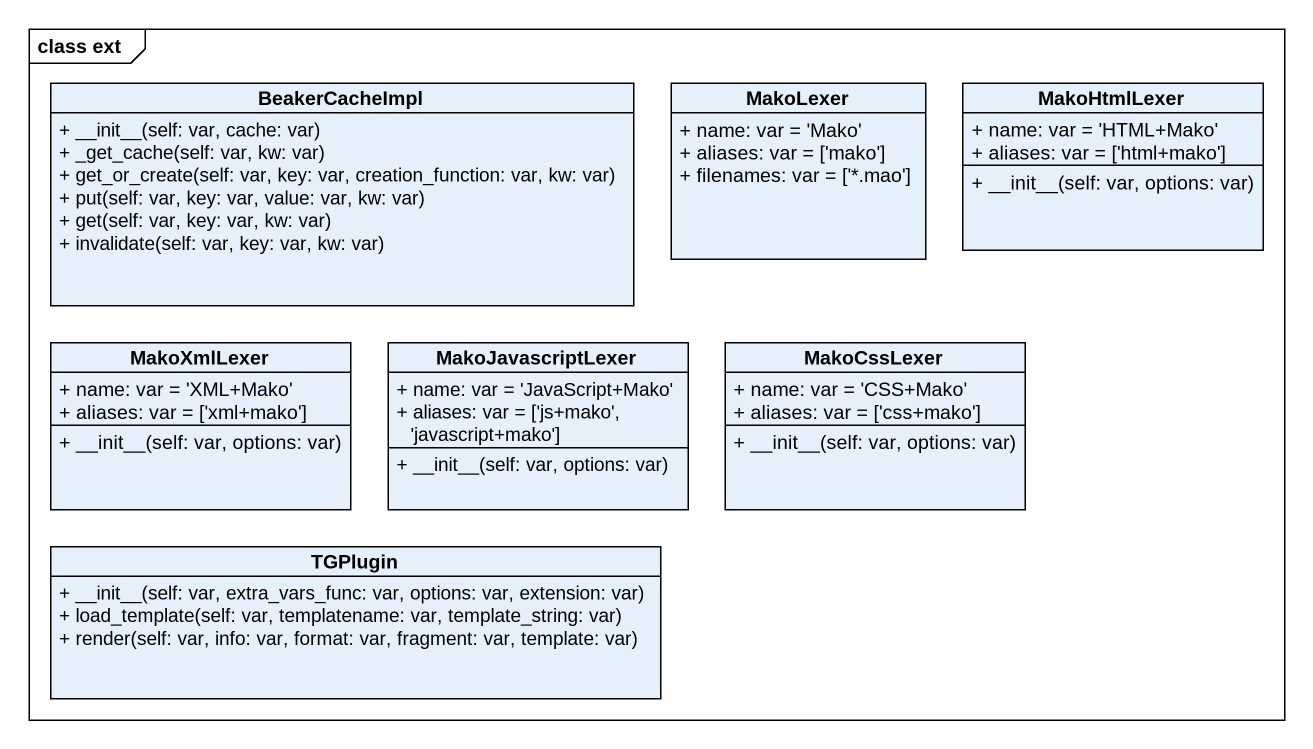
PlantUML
@startuml
mainframe class ext
hide circle
hide empty members
skinparam classAttributeIconSize 0
class BeakerCacheImpl {
  + ~__init~__(self: var, cache: var)
  + _get_cache(self: var, kw: var)
  + get_or_create(self: var, key: var, creation_function: var, kw: var)
  + put(self: var, key: var, value: var, kw: var)
  + get(self: var, key: var, kw: var)
  + invalidate(self: var, key: var, kw: var)
}
class MakoLexer {
  + name: var = 'Mako'
  + aliases: var = ['mako']
  + filenames: var = ['*.mao']
}
class MakoHtmlLexer {
  + name: var = 'HTML+Mako'
  + aliases: var = ['html+mako']
  + ~__init~__(self: var, options: var)
}
class MakoXmlLexer {
  + name: var = 'XML+Mako'
  + aliases: var = ['xml+mako']
  + ~__init~__(self: var, options: var)
}
class MakoJavascriptLexer {
  + name: var = 'JavaScript+Mako'
  + aliases: var = ['js+mako', 'javascript+mako']
  + ~__init~__(self: var, options: var)
}
class MakoCssLexer {
  + name: var = 'CSS+Mako'
  + aliases: var = ['css+mako']
  + ~__init~__(self: var, options: var)
}
class TGPlugin {
  + ~__init~__(self: var, extra_vars_func: var, options: var, extension: var)
  + load_template(self: var, templatename: var, template_string: var)
  + render(self: var, info: var, format: var, fragment: var, template: var)
}
@enduml
